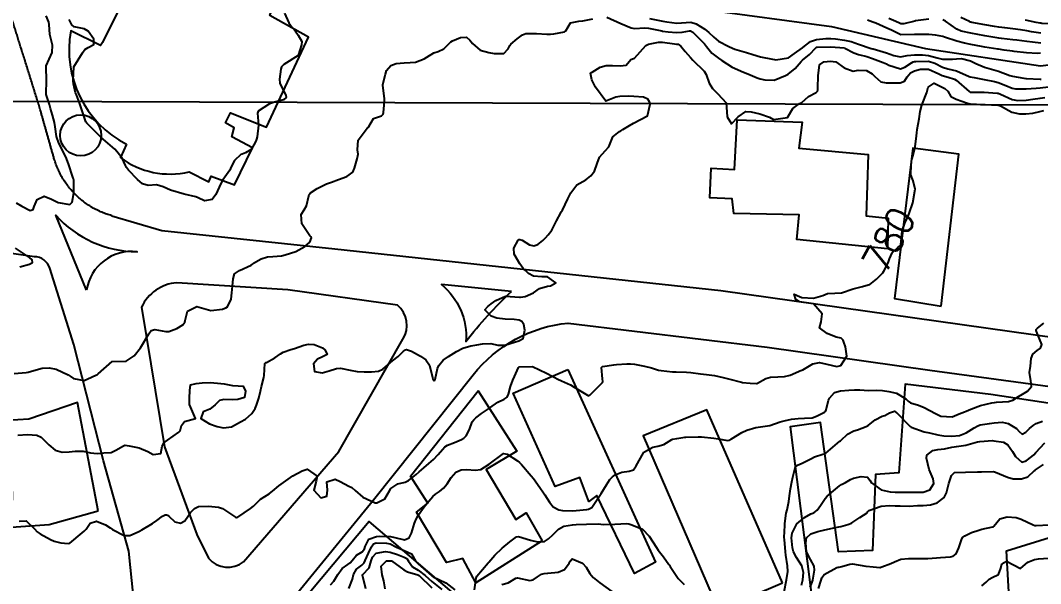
# Model space of a CAD drawing. Header units: metres. Extents: x 307586 to 320046, y 7427249 to 7434250.
# Drawn here: x 319223.3 to 319369, y 7428953.3 to 7429033.7 of the extents above; entities that cross this region are included whole.
import ezdxf
from ezdxf.enums import TextEntityAlignment as Align

# ---------------------------------------------------------------- set-up
doc = ezdxf.new("R2010")
doc.units = ezdxf.units.M
doc.header["$MEASUREMENT"] = 0
doc.linetypes.add('CONTINUO', pattern=[0])
for name, color, linetype in [('Cotas', 45, 'Continuous'), ('Curvas de Nivel 1m', 11, 'Continuous'), ('Curvas de Nivel 5m', 15, 'Continuous'), ('Edificações', 30, 'Continuous'), ('Hidrografia', 140, 'Continuous'), ('TEXTO', 45, 'Continuous'), ('Vias Primárias', 230, 'Continuous')]:
    doc.layers.add(name, color=color, linetype=linetype)
doc.styles.add('Style-STANDARD', font='STANDARD.shx')

msp = doc.modelspace()

# ---------------------------------------------------------------- linework, layer by layer
at = {"layer": 'Curvas de Nivel 1m', "flags": 128}
for points, elevation in [([(319222.4, 7428983.28), (319224.11, 7428983.42), (319224.41, 7428983.47), (319224.91, 7428983.61), (319226.41, 7428984), (319227.42, 7428984.07), (319228.41, 7428983.86), (319230.15, 7428983.05), (319230.4, 7428982.88), (319230.89, 7428982.55), (319232.39, 7428982.24), (319232.93, 7428982.48), (319234.07, 7428983), (319234.3, 7428983.11), (319234.4, 7428983.19), (319236.42, 7428984.97), (319238.34, 7428985.03), (319238.42, 7428985.04), (319239.57, 7428985.8), (319240.45, 7428986.93), (319241.65, 7428988.91), (319241.98, 7428989.41), (319242.48, 7428989.56), (319244.08, 7428989.28), (319244.48, 7428989.28), (319245.65, 7428989.7), (319246.49, 7428990.21), (319246.77, 7428990.57), (319246.83, 7428990.85), (319247.19, 7428992.17), (319248.52, 7428992.83), (319250.52, 7428992.27), (319252.17, 7428992.44), (319252.52, 7428992.59), (319252.65, 7428992.65), (319252.88, 7428992.78), (319253.42, 7428993.89), (319253.49, 7428994.77), (319253.59, 7428995.74), (319253.7, 7428996.77), (319253.87, 7428997.47), (319254.59, 7428997.99), (319256.26, 7428998.74), (319256.46, 7428998.87), (319256.6, 7428998.99), (319257.69, 7428999.63), (319258.61, 7428999.91), (319259.34, 7428999.98), (319260.61, 7429000.07), (319261.1, 7429000.2), (319262.62, 7429000.66), (319263.9, 7429001.38), (319264.64, 7429001.99), (319264.85, 7429002.64), (319264.79, 7429002.78), (319264.65, 7429002.91), (319263.51, 7429004.65), (319263.4, 7429005.94), (319263.83, 7429006.65), (319264.15, 7429007.19), (319264.48, 7429008.64), (319264.53, 7429008.82), (319264.72, 7429009.05), (319265.69, 7429009.67), (319266.74, 7429010.2), (319267.02, 7429010.32), (319267.72, 7429010.6), (319268.75, 7429010.97), (319269.93, 7429011.4), (319270.76, 7429012.02), (319271.02, 7429012.57), (319271.41, 7429013.93), (319271.55, 7429014.56), (319271.43, 7429015.19), (319271.52, 7429016.56), (319272.83, 7429018.28), (319272.97, 7429018.4), (319273.07, 7429018.54), (319273.73, 7429019.66), (319274.86, 7429020.03), (319275.1, 7429020.28), (319275.14, 7429020.52), (319275.28, 7429022.11), (319275.29, 7429022.52), (319275.04, 7429024.39), (319275.05, 7429024.52), (319275.44, 7429026), (319275.58, 7429026.51), (319276.19, 7429027.26), (319276.94, 7429027.5), (319278.11, 7429027.64), (319278.94, 7429027.66), (319279.7, 7429027.71), (319280.95, 7429028.21), (319281.33, 7429028.44), (319282.35, 7429029.04), (319282.97, 7429029.25), (319283.77, 7429029.62), (319284.53, 7429030.4), (319284.76, 7429030.62), (319284.99, 7429030.76), (319286.13, 7429031.25), (319286.99, 7429031.26), (319287.48, 7429030.86), (319287.85, 7429030.37), (319288.97, 7429029.45), (319290.19, 7429029.11), (319290.96, 7429028.97), (319292.33, 7429028.94), (319292.97, 7429029.61), (319293.18, 7429030.1), (319293.34, 7429030.3), (319294.24, 7429031.04), (319295, 7429031.62), (319295.48, 7429031.79), (319297, 7429031.81), (319298.45, 7429031.69), (319299, 7429031.7), (319299.47, 7429031.75), (319301, 7429032.06), (319301.17, 7429032.21), (319301.87, 7429033.35), (319303.02, 7429033.59), (319303.6, 7429033.6), (319305.03, 7429033.91)], 778), ([(319222.7, 7429007.64), (319223.51, 7429007.13), (319224.68, 7429006.55), (319225.12, 7429006.68), (319225.27, 7429007.11), (319225.69, 7429008.12), (319226.71, 7429008.56), (319227.77, 7429008.15), (319228.7, 7429007.68), (319230.37, 7429007.38), (319230.7, 7429007.74), (319230.93, 7429009.05), (319230.92, 7429010.87), (319230.89, 7429011.05), (319230.85, 7429011.16), (319230.75, 7429011.45), (319230.2, 7429013.06), (319229.88, 7429013.95), (319229.36, 7429015.06), (319228.8, 7429016.16), (319228.47, 7429017.08), (319228.25, 7429018.5), (319228.16, 7429019.08), (319227.9, 7429020.13), (319227.62, 7429021.09), (319227.44, 7429021.67), (319227, 7429023.1), (319226.99, 7429023.2), (319227.02, 7429025.1), (319226.97, 7429027.06), (319226.97, 7429027.1), (319227.01, 7429027.18), (319227.84, 7429029.09), (319227.89, 7429030.16), (319227.65, 7429031.09), (319227.53, 7429031.64), (319227.42, 7429033.09), (319227.35, 7429033.44), (319227.01, 7429034.31)], 777), ([(319261.02, 7429034.69), (319261.64, 7429033.31), (319262.12, 7429032.67), (319262.53, 7429032.2), (319262.99, 7429031.59), (319263.47, 7429030.66), (319263.43, 7429030.2), (319262.95, 7429028.66), (319260.94, 7429027.37), (319260.6, 7429027.03), (319260.49, 7429026.69), (319260.32, 7429025.29), (319260.37, 7429024.7), (319260.89, 7429023.63), (319261.23, 7429023.02), (319261.25, 7429022.68), (319260.88, 7429022.32), (319259.58, 7429022), (319258.87, 7429021.75), (319257.28, 7429020.73), (319257.15, 7429020.45), (319257.32, 7429018.73), (319257.13, 7429017.05), (319257.03, 7429016.74), (319256.95, 7429016.59), (319256.81, 7429016.26), (319256.28, 7429015.25), (319255.46, 7429014.75), (319254.95, 7429014.59), (319254.78, 7429014.52), (319253.86, 7429013.68), (319253.41, 7429012.77), (319253.22, 7429012.31), (319252.75, 7429011.64), (319252.14, 7429010.79), (319251.68, 7429009.85), (319251.22, 7429008.8), (319250.71, 7429008.1), (319249.61, 7429007.91), (319248.71, 7429008.33), (319248.35, 7429008.47), (319246.71, 7429008.86), (319244.72, 7429009.44), (319243.7, 7429009.91), (319242.73, 7429010.22), (319241.53, 7429010.12), (319240.73, 7429010.34), (319240.02, 7429010.94), (319238.76, 7429012.31), (319238.47, 7429012.67), (319238.31, 7429012.96), (319237.82, 7429014.01), (319237.1, 7429014.98), (319236.79, 7429015.29), (319234.81, 7429017), (319232.83, 7429018.94), (319232.79, 7429018.98), (319232.77, 7429019.02), (319232.67, 7429019.19), (319232.05, 7429021.03), (319231.75, 7429021.92), (319231.31, 7429023.04), (319231.19, 7429023.35), (319230.9, 7429024.61), (319230.86, 7429025.05), (319230.86, 7429025.1), (319230.93, 7429027.05), (319232.19, 7429029.03), (319232.49, 7429029.5), (319232.96, 7429029.79), (319233.77, 7429030.22), (319233.8, 7429031.01), (319232.99, 7429032.16), (319232.43, 7429032.46), (319231, 7429032.78), (319230.63, 7429033.05), (319230.26, 7429033.81)], 778), ([(319307.03, 7429034.14), (319309.02, 7429033.25), (319310.5, 7429032.61), (319311.01, 7429032.51), (319312.48, 7429032.6), (319313.01, 7429032.58), (319314.88, 7429032.17), (319315, 7429032.14), (319315.8, 7429032.03), (319317, 7429031.94), (319317.82, 7429032.01), (319318.82, 7429032.18), (319319.01, 7429032.17), (319319.31, 7429031.99), (319320.99, 7429030.31), (319321.15, 7429030.14), (319321.29, 7429029.97), (319322.04, 7429029.02), (319322.97, 7429028.27), (319323.48, 7429027.93), (319324.95, 7429027.02), (319326.56, 7429026.28), (319326.94, 7429026.14), (319327.52, 7429025.89), (319328.51, 7429025.46), (319328.93, 7429025.35), (319329.62, 7429025.17), (319330.93, 7429025.13), (319332.57, 7429025.83), (319332.82, 7429025.94), (319332.94, 7429026), (319333.94, 7429026.81), (319334.77, 7429027.8), (319334.86, 7429027.9), (319334.96, 7429027.99), (319335.96, 7429028.81), (319336.89, 7429029.78), (319336.94, 7429029.82), (319336.98, 7429029.84), (319337.05, 7429029.84), (319338.98, 7429029.89), (319340.97, 7429029.74), (319341.01, 7429029.73), (319342.29, 7429029.03), (319342.97, 7429028.82), (319344.16, 7429028.5), (319344.97, 7429028.23), (319346.5, 7429027.66), (319346.96, 7429027.46), (319347.32, 7429027.29), (319348.95, 7429026.78), (319349.59, 7429026.98), (319350.52, 7429027.61), (319350.8, 7429027.77), (319350.96, 7429027.79), (319351.16, 7429027.8), (319352.97, 7429027.84), (319353.85, 7429027.57), (319354.95, 7429026.98), (319355.75, 7429026.74), (319356.95, 7429026.47), (319358.76, 7429025.69), (319358.93, 7429025.62), (319359.47, 7429025.5), (319360.93, 7429025.22), (319362.41, 7429024.95), (319362.93, 7429024.82), (319364, 7429024.38), (319364.92, 7429023.99), (319365.39, 7429023.91), (319366.92, 7429023.91), (319368.33, 7429023.99), (319368.92, 7429024.03), (319370.11, 7429024.19)], 778), ([(319313.15, 7429033.94), (319315.03, 7429033.56), (319315.6, 7429033.46), (319317.02, 7429033.28), (319317.7, 7429033.33), (319319.02, 7429033.44), (319319.81, 7429033.19), (319321.01, 7429032.44), (319321.61, 7429031.96), (319322.3, 7429031.26), (319322.99, 7429030.69), (319324.44, 7429029.93), (319324.98, 7429029.7), (319325.32, 7429029.57), (319326.97, 7429029.1), (319327.89, 7429028.8), (319328.97, 7429028.46), (319330.7, 7429028.12), (319330.97, 7429028.08), (319331.17, 7429028.05), (319332.97, 7429028.32), (319333.83, 7429028.95), (319334.98, 7429029.77), (319335, 7429029.78), (319335.02, 7429029.8), (319336.13, 7429030.65), (319336.99, 7429030.96), (319338.32, 7429031.09), (319339, 7429031.09), (319339.7, 7429031.03), (319340.99, 7429030.85), (319341.92, 7429030.65), (319342.99, 7429030.29), (319344.78, 7429029.68), (319344.98, 7429029.62), (319345.07, 7429029.6), (319346.98, 7429029.05), (319348, 7429028.68), (319348.97, 7429028.46), (319349.94, 7429028.66), (319350.97, 7429028.74), (319352.13, 7429028.75), (319352.97, 7429028.66), (319354.22, 7429028.32), (319354.97, 7429028.16), (319356.39, 7429028.13), (319356.97, 7429028.17), (319357.66, 7429028.22), (319358.97, 7429027.88), (319359.75, 7429027.5), (319360.96, 7429027.01), (319361.61, 7429026.82), (319362.95, 7429026.42), (319364.58, 7429025.8), (319364.94, 7429025.7), (319366.57, 7429025.42), (319366.89, 7429025.37), (319366.93, 7429025.37), (319366.97, 7429025.37), (319368.93, 7429025.27), (319369.04, 7429025.28)], 777), ([(319368.98, 7429028.98), (319368.51, 7429028.93), (319366.98, 7429029.03), (319365.18, 7429029.24), (319364.98, 7429029.27), (319363.76, 7429029.45), (319362.98, 7429029.56), (319362.88, 7429029.57), (319360.99, 7429029.86), (319360.55, 7429029.93), (319358.99, 7429030.24), (319358.11, 7429030.41), (319357, 7429030.7), (319355.26, 7429031.3), (319355.01, 7429031.37), (319353.97, 7429031.57), (319353.01, 7429031.68), (319351.08, 7429031.68), (319351.01, 7429031.67), (319350.96, 7429031.66), (319349.01, 7429031.63), (319347.67, 7429032.3), (319347.02, 7429032.59), (319345.43, 7429033.28), (319345.03, 7429033.43), (319344.28, 7429033.69)], 777), ([(319353.04, 7429033.87), (319351.12, 7429033.61), (319351.03, 7429033.59), (319349.45, 7429033.2), (319349.03, 7429033.21), (319348.71, 7429033.31), (319347.98, 7429033.65), (319347.32, 7429033.94)], 778), ([(319369, 7429030.44), (319367.83, 7429030.58), (319367, 7429030.68), (319365.59, 7429030.84), (319365, 7429030.91), (319363.38, 7429031.09), (319363.01, 7429031.14), (319361.01, 7429031.49), (319359.02, 7429031.83), (319357.63, 7429032.15), (319357.02, 7429032.43), (319355.39, 7429033.56), (319355.03, 7429033.76)], 778), ([(319369.02, 7429031.85), (319367.66, 7429032.05), (319367.02, 7429032.17), (319366.12, 7429032.33), (319365.02, 7429032.47), (319363.88, 7429032.6), (319363.03, 7429032.71), (319362.37, 7429032.81), (319361.03, 7429033.06), (319359.15, 7429033.39), (319359.03, 7429033.42), (319358.96, 7429033.44), (319358.8, 7429033.51), (319357.59, 7429034.09)], 779), ([(319222.96, 7428974.47), (319224.3, 7428974.53), (319225.65, 7428974.45), (319226.29, 7428974.17), (319227.39, 7428973.08), (319228.27, 7428972.29), (319229.28, 7428972.05), (319230.27, 7428972.09), (319231.15, 7428972.16), (319232.27, 7428972.17), (319233.34, 7428971.93), (319234.27, 7428971.85), (319235.22, 7428971.94), (319236.27, 7428972), (319236.92, 7428972.32), (319238.03, 7428972.95), (319238.21, 7428973.03), (319238.28, 7428973.04), (319238.86, 7428972.94), (319240.28, 7428972.66), (319241.51, 7428972.14), (319242.27, 7428971.7), (319243.34, 7428971.82), (319243.54, 7428972.89), (319243.81, 7428973.37), (319244.29, 7428973.73), (319245.95, 7428974.86), (319246.11, 7428975.05), (319246.32, 7428975.85), (319246.76, 7428976.42), (319248.33, 7428976.83), (319247.43, 7428978.84), (319247.46, 7428979.74), (319247.49, 7428980.84), (319247.6, 7428981.63), (319248.39, 7428981.83), (319249.27, 7428981.94), (319250.39, 7428981.99), (319251.47, 7428981.87), (319252.39, 7428981.77), (319253.61, 7428981.55), (319254.39, 7428981.51), (319255.1, 7428981.46), (319255.46, 7428980.74), (319255.29, 7428979.82), (319254.36, 7428979.55), (319253.62, 7428979.52), (319252.36, 7428979.53), (319251.73, 7428979.42), (319251.11, 7428978.8), (319250.35, 7428978.18), (319249.38, 7428977.78), (319249.09, 7428976.82), (319250.32, 7428976.08), (319251.41, 7428975.7), (319252.31, 7428975.5), (319253.43, 7428975.66), (319254.32, 7428976.13), (319254.74, 7428976.34), (319255.47, 7428976.74), (319256.34, 7428977.53), (319256.84, 7428978.24), (319257.04, 7428978.72), (319257.36, 7428979.73), (319257.59, 7428980.72), (319257.71, 7428981.39), (319258.08, 7428982.71), (319258.13, 7428982.99), (319258.23, 7428984.71), (319258.33, 7428984.81), (319258.43, 7428984.85), (319259.64, 7428985.49), (319260.44, 7428986.08), (319260.83, 7428986.31), (319261.91, 7428986.67), (319262.45, 7428986.84), (319263.8, 7428987.3), (319264.46, 7428987.46), (319265.23, 7428987.4), (319266.46, 7428986.91), (319266.83, 7428986.61), (319267.09, 7428985.95), (319266.44, 7428985.64), (319265.74, 7428985.31), (319265.14, 7428984.63), (319265.31, 7428983.53), (319266.41, 7428983.34), (319267.39, 7428983.63), (319268.42, 7428983.98), (319268.99, 7428984.02), (319270.41, 7428983.73), (319271.39, 7428983.53), (319272.41, 7428983.49), (319273.44, 7428983.5), (319274.42, 7428983.6), (319275.06, 7428983.87), (319275.78, 7428984.5), (319276.44, 7428985.07), (319277.23, 7428985.7), (319278.01, 7428986.47), (319278.27, 7428986.65), (319278.45, 7428986.67), (319279.13, 7428986.46), (319280.45, 7428985.73), (319281.19, 7428985.19), (319281.7, 7428984.43), (319282.15, 7428982.68), (319282.19, 7428982.42), (319282.27, 7428982.29), (319282.4, 7428982.27), (319282.5, 7428982.32), (319282.53, 7428982.42), (319282.86, 7428983.98), (319283.05, 7428984.41), (319283.69, 7428985.16), (319284.45, 7428985.68), (319285.56, 7428986.38), (319286.46, 7428986.87), (319287.62, 7428987.2), (319288.46, 7428987.35), (319289.31, 7428987.5), (319290.46, 7428987.53), (319291.47, 7428987.32), (319292.46, 7428987.32), (319293.22, 7428987.54), (319294.47, 7428987.93), (319295.09, 7428988.27), (319295.32, 7428989.44), (319295.17, 7428990.27), (319294.92, 7428990.69), (319294.51, 7428990.89), (319293.82, 7428990.97), (319292.51, 7428991.01), (319291.33, 7428991.14), (319290.51, 7428991.44), (319289.6, 7428992.34), (319290.05, 7428992.82), (319290.54, 7428993.19), (319291.18, 7428993.68), (319292.55, 7428994.3), (319294.55, 7428994.14), (319294.69, 7428994.14), (319295.4, 7428994.27), (319296.56, 7428994.8), (319297.43, 7428995.38), (319298.57, 7428995.72), (319299, 7428995.79), (319299.74, 7428996.22), (319298.58, 7428997.05), (319297.75, 7428997.07), (319296.58, 7428997.16), (319295.85, 7428997.52), (319295.1, 7428998.27), (319294.6, 7428998.91), (319293.83, 7429000.29), (319293.77, 7429001.15), (319294.4, 7429002.28), (319294.52, 7429002.4), (319294.64, 7429002.41), (319294.96, 7429002.28), (319296.02, 7429001.64), (319296.64, 7429001.5), (319297.19, 7429001.69), (319297.9, 7429002.24), (319298.27, 7429002.62), (319298.66, 7429003.05), (319299.17, 7429003.72), (319299.44, 7429004.22), (319299.85, 7429005.05), (319300.45, 7429006.21), (319300.54, 7429006.36), (319300.7, 7429006.59), (319301.45, 7429008.2), (319301.88, 7429009.04), (319302.74, 7429010.18), (319304.02, 7429010.9), (319304.76, 7429011.49), (319305.3, 7429012.15), (319305.68, 7429013.25), (319306, 7429014.14), (319306.8, 7429015.04), (319307.32, 7429015.61), (319307.52, 7429016.12), (319307.91, 7429017.04), (319308.84, 7429017.81), (319309.03, 7429017.92), (319309.34, 7429018.11), (319310.28, 7429018.67), (319310.85, 7429019), (319312.86, 7429020.06), (319313.21, 7429021.73), (319313.14, 7429022.06), (319312.89, 7429022.42), (319312.27, 7429022.7), (319310.89, 7429022.79), (319310.15, 7429022.84), (319308.89, 7429022.81), (319308.31, 7429022.7), (319306.88, 7429022.14), (319305.44, 7429024.15), (319304.92, 7429025.21), (319304.73, 7429026.16), (319304.85, 7429026.24), (319304.93, 7429026.29), (319306.09, 7429027), (319306.95, 7429027.23), (319307.86, 7429027.22), (319308.95, 7429027.17), (319309.78, 7429027.27), (319310.46, 7429028.09), (319310.84, 7429028.22), (319310.97, 7429028.3), (319312.62, 7429030.07), (319312.99, 7429030.27), (319314.44, 7429030.59), (319314.99, 7429030.56), (319316.7, 7429030.31), (319316.99, 7429030.3), (319317.24, 7429030.27), (319317.61, 7429030.01), (319318.22, 7429029.25), (319318.97, 7429028.37), (319319.34, 7429027.99), (319320.94, 7429026.42), (319321.24, 7429025.97), (319321.66, 7429024.7), (319322.12, 7429023.95), (319322.9, 7429023.21), (319324.08, 7429021.93), (319324.18, 7429020.62), (319324.2, 7429019.93), (319324.85, 7429018.92), (319325.79, 7429019.91), (319326.87, 7429020.69), (319327.63, 7429020.64), (319328.87, 7429020.35), (319330.27, 7429019.86), (319330.86, 7429019.52), (319332.86, 7429019.82), (319333.6, 7429021.08), (319334.53, 7429021.8), (319334.78, 7429021.9), (319334.89, 7429021.97), (319335.85, 7429022.83), (319336.91, 7429023.39), (319337.1, 7429023.58), (319337.17, 7429023.78), (319337.19, 7429024.05), (319337.2, 7429025.78), (319337.41, 7429027.32), (319338.02, 7429027.76), (319338.96, 7429027.85), (319339.74, 7429027.74), (319340.95, 7429026.88), (319342.22, 7429026.43), (319342.95, 7429026.55), (319344.11, 7429026.52), (319344.94, 7429026.03), (319345.32, 7429025.68), (319346.18, 7429024.92), (319346.92, 7429024.78), (319348.02, 7429024.74), (319348.92, 7429024.76), (319349.53, 7429025.02), (319349.9, 7429025.62), (319350.38, 7429026.18), (319350.95, 7429026.48), (319351.84, 7429026.71), (319352.95, 7429026.7), (319354.46, 7429026.04), (319354.94, 7429025.82), (319355.8, 7429025.55), (319356.69, 7429025.29), (319356.93, 7429025.14), (319358.79, 7429023.51), (319358.91, 7429023.44), (319359, 7429023.42), (319360.91, 7429023.41), (319362.75, 7429023.3), (319362.91, 7429023.27), (319363.25, 7429023.12), (319364.9, 7429022.39), (319365.71, 7429022.24), (319366.9, 7429022.31), (319367.86, 7429022.44), (319368.9, 7429022.59), (319369.6, 7429022.69)], 779), ([(319223.24, 7428998.48), (319224.59, 7428998.85), (319225.02, 7428999.11), (319224.99, 7428999.5), (319224.6, 7428999.82), (319222.61, 7429001.14)], 777), ([(319267.57, 7428953.07), (319268.05, 7428953.59), (319268.63, 7428954.58), (319269.24, 7428955.41), (319270.08, 7428955.98), (319270.4, 7428956.24), (319270.66, 7428956.55), (319271.32, 7428957.33), (319272.11, 7428957.81), (319272.43, 7428958.22), (319272.54, 7428958.54), (319273.05, 7428959.61), (319274.14, 7428960), (319274.62, 7428960.03), (319276.14, 7428959.98), (319276.79, 7428959.82), (319278.13, 7428959.52), (319278.82, 7428959.78), (319279.15, 7428960.45), (319279.58, 7428961.87), (319279.83, 7428962.45), (319280.17, 7428963.07), (319280.72, 7428963.9), (319281.09, 7428964.43), (319282.21, 7428965.69), (319282.6, 7428966.02), (319283.13, 7428966.41), (319283.71, 7428966.91), (319284.22, 7428967.52), (319284.8, 7428968.39), (319285.47, 7428969.16), (319286.25, 7428969.52), (319287.05, 7428969.56), (319288.25, 7428969.46), (319289.05, 7428969.54), (319290.26, 7428970.33), (319292.28, 7428971.83), (319292.81, 7428971.76), (319294.27, 7428970.8), (319294.56, 7428970.57), (319294.85, 7428970.27), (319296.24, 7428968.67), (319296.58, 7428968.25), (319297.49, 7428966.96), (319298.01, 7428966.23), (319298.21, 7428965.95), (319298.87, 7428964.89), (319299.38, 7428964.21), (319300.19, 7428963.77), (319300.7, 7428963.68), (319302.19, 7428963.65), (319302.68, 7428963.68), (319304.19, 7428963.85), (319304.44, 7428963.9), (319304.89, 7428964.15), (319306.21, 7428966.13), (319307, 7428967.34), (319307.49, 7428968.12), (319307.83, 7428968.52), (319308.24, 7428968.77), (319309.18, 7428969.17), (319310.25, 7428969.31), (319310.84, 7428969.49), (319311.24, 7428970.07), (319312.28, 7428971.95), (319312.33, 7428972.01), (319312.42, 7428972.06), (319313.6, 7428972.74), (319314.3, 7428972.9), (319315.2, 7428973.12), (319316.31, 7428973.84), (319316.42, 7428973.9), (319317.04, 7428974), (319318.16, 7428974.15), (319318.31, 7428974.17), (319320.09, 7428974.2), (319320.32, 7428974.22), (319320.58, 7428974.23), (319322.31, 7428974.04), (319322.94, 7428973.93), (319324.31, 7428973.69), (319324.51, 7428973.72), (319324.86, 7428973.91), (319326.32, 7428974.84), (319327.03, 7428975.18), (319328.33, 7428975.53), (319330.33, 7428975.85), (319331.81, 7428976.36), (319332.34, 7428976.52), (319333.42, 7428976.74), (319334.35, 7428976.85), (319335.27, 7428976.87), (319336.35, 7428976.95), (319336.97, 7428977.15), (319338.12, 7428977.75), (319338.26, 7428977.85), (319338.37, 7428978.08), (319338.7, 7428979.43), (319338.81, 7428979.75), (319339.57, 7428980.56), (319340.39, 7428980.78), (319341.58, 7428980.89), (319342.4, 7428980.95), (319343.16, 7428980.93), (319344.39, 7428980.85), (319345.59, 7428980.86), (319346.39, 7428980.83), (319347.32, 7428980.71), (319348.39, 7428980.43), (319349.73, 7428979.62), (319350.06, 7428979.3), (319350.38, 7428979.08), (319351.53, 7428978.74), (319352.37, 7428978.4), (319353.97, 7428977.56), (319354.36, 7428977.34), (319354.75, 7428977.17), (319356.36, 7428977.06), (319356.68, 7428977.21), (319357.36, 7428977.52), (319358.1, 7428977.78), (319358.37, 7428977.88), (319359.03, 7428978.17), (319360.38, 7428978.7), (319361.99, 7428979.07), (319362.38, 7428979.14), (319362.66, 7428979.18), (319364.38, 7428979.28), (319365.02, 7428979.43), (319365.82, 7428979.99), (319366.4, 7428980.33), (319367.09, 7428980.72), (319367.67, 7428981.4), (319367.6, 7428982.22), (319367.37, 7428983.4), (319367.55, 7428984.29), (319367.64, 7428985.4), (319367.85, 7428986), (319368.47, 7428986.53), (319368.97, 7428986.89), (319369.15, 7428987.38), (319368.5, 7428989.04), (319368.34, 7428989.39), (319368.35, 7428989.54), (319368.51, 7428989.71), (319369.46, 7428990.44)], 781), ([(319332.29, 7428951.82), (319332.58, 7428953.3), (319332.71, 7428953.81), (319332.89, 7428955.01), (319332.84, 7428955.81), (319332.62, 7428957.31), (319332.54, 7428957.82), (319332.39, 7428959.57), (319332.38, 7428959.82), (319332.44, 7428961.54), (319332.46, 7428961.82), (319332.66, 7428963.34), (319332.78, 7428963.81), (319333.02, 7428965), (319333.13, 7428965.81), (319333.27, 7428966.77), (319333.47, 7428967.81), (319333.62, 7428968.44), (319333.92, 7428969.8), (319334.05, 7428970.02), (319334.27, 7428970.15), (319334.93, 7428970.45), (319336.28, 7428971.14), (319336.71, 7428971.34), (319337.9, 7428971.75), (319338.2, 7428971.84), (319338.29, 7428971.89), (319339.3, 7428972.74), (319340.31, 7428973.59), (319340.39, 7428973.64), (319340.48, 7428973.72), (319341.42, 7428974.61), (319342.33, 7428975.06), (319342.82, 7428975.21), (319344.06, 7428975.68), (319344.24, 7428975.77), (319344.34, 7428975.83), (319345.36, 7428976.65), (319346.36, 7428977.17), (319346.74, 7428977.26), (319347.42, 7428977.64), (319348.1, 7428977.9), (319348.36, 7428977.7), (319348.4, 7428977.67), (319348.43, 7428977.63), (319350.33, 7428975.7), (319350.48, 7428975.6), (319352.33, 7428974.95), (319353.13, 7428974.77), (319354.32, 7428974.51), (319355.14, 7428974.37), (319356.32, 7428974.32), (319357.41, 7428974.43), (319358.33, 7428974.79), (319359.49, 7428975.49), (319360.02, 7428975.8), (319360.34, 7428975.92), (319361.69, 7428976.12), (319362.34, 7428976.2), (319363.5, 7428976.29), (319364.34, 7428976.14), (319365.53, 7428975.42), (319365.91, 7428975), (319366.33, 7428974.62), (319366.86, 7428974.88), (319367.38, 7428975.4), (319367.9, 7428975.84), (319368.34, 7428976.12), (319369.25, 7428976.47)], 782), ([(319334.82, 7428953.03), (319335.02, 7428953.79), (319335.14, 7428954.84), (319334.87, 7428955.79), (319334.11, 7428956.98), (319333.69, 7428957.8), (319333.57, 7428958.37), (319333.42, 7428959.81), (319333.49, 7428960.47), (319334.16, 7428961.8), (319335.26, 7428962.7), (319336.18, 7428963.2), (319336.58, 7428963.38), (319337.07, 7428963.76), (319337.53, 7428964.43), (319338.21, 7428965.43), (319338.5, 7428965.75), (319339.42, 7428966.53), (319340.24, 7428967.2), (319340.55, 7428967.41), (319341.14, 7428967.71), (319341.84, 7428968.11), (319342.25, 7428968.3), (319343.37, 7428968.57), (319344.25, 7428968.47), (319344.6, 7428968.03), (319344.85, 7428967.67), (319346.23, 7428966.64), (319347.51, 7428966.35), (319348.22, 7428966.33), (319349.52, 7428966.31), (319350.22, 7428966.32), (319351.5, 7428966.32), (319352.22, 7428966.33), (319353.16, 7428966.64), (319353.72, 7428967.57), (319353.62, 7428968.2), (319353.07, 7428969.57), (319352.67, 7428971.19), (319352.75, 7428971.58), (319353.59, 7428972.27), (319354.3, 7428972.41), (319355.25, 7428972.49), (319356.3, 7428972.72), (319356.99, 7428972.84), (319358.31, 7428973.03), (319359.97, 7428973.49), (319360.31, 7428973.57), (319362.1, 7428973.67), (319362.31, 7428973.66), (319363.7, 7428973.45), (319364.31, 7428973.09), (319364.97, 7428972.1), (319365.37, 7428971.42), (319366.28, 7428970.58), (319366.91, 7428970.78), (319367.72, 7428971.4), (319368.03, 7428971.66), (319368.3, 7428971.97), (319369.58, 7428973.37)], 783), ([(319336.06, 7428952.77), (319336.38, 7428953.46), (319336.46, 7428953.77), (319336.67, 7428955.18), (319336.66, 7428955.76), (319336.11, 7428956.69), (319335.54, 7428957.78), (319335.44, 7428959.09), (319335.57, 7428959.78), (319336.15, 7428960.35), (319337.19, 7428960.72), (319338.15, 7428960.95), (319339.71, 7428961.28), (319340.16, 7428961.35), (319340.46, 7428961.41), (319341.43, 7428961.71), (319341.97, 7428961.9), (319342.17, 7428962.01), (319343.16, 7428962.71), (319344.19, 7428963.37), (319344.32, 7428963.55), (319344.47, 7428963.68), (319346.2, 7428964.34), (319347.42, 7428964.41), (319348.2, 7428964.36), (319348.93, 7428964.35), (319350.2, 7428964.34), (319351.4, 7428964.39), (319352.2, 7428964.43), (319353.27, 7428964.5), (319354.2, 7428964.77), (319355.2, 7428965.55), (319355.55, 7428966.22), (319355.85, 7428967.54), (319356.25, 7428968.71), (319356.66, 7428969.12), (319358.26, 7428969.17), (319359.97, 7428969.2), (319360.26, 7428969.2), (319360.53, 7428969.21), (319362.26, 7428969.26), (319362.53, 7428969.19), (319364.25, 7428968.45), (319365.05, 7428968.22), (319366.25, 7428968.2), (319367.17, 7428968.49), (319368.12, 7428969.39), (319368.19, 7428969.47), (319368.26, 7428969.52), (319369.38, 7428970.27)], 784), ([(319288.15, 7428952.35), (319288.38, 7428954.03), (319288.5, 7428954.34), (319290.09, 7428956.24), (319290.13, 7428956.28), (319290.17, 7428956.32), (319291.07, 7428957.34), (319292.11, 7428958.3), (319293.18, 7428959.24), (319294.14, 7428959.95), (319294.44, 7428959.97), (319296.13, 7428959.48), (319297.14, 7428959.23), (319298.13, 7428959.25), (319298.72, 7428959.63), (319299.34, 7428960.21), (319300.15, 7428961.01), (319300.89, 7428961.46), (319302.16, 7428961.66), (319302.64, 7428961.69), (319304.16, 7428961.76), (319305.81, 7428961.79), (319306.16, 7428961.76), (319306.57, 7428961.72), (319308.16, 7428961.77), (319309.91, 7428961.83), (319310.16, 7428961.79), (319310.6, 7428961.63), (319312.15, 7428961.04), (319313.07, 7428960.05), (319314.12, 7428958.41), (319314.38, 7428958.04), (319315.14, 7428957.06), (319315.91, 7428956.01), (319315.98, 7428955.9), (319316.09, 7428955.68), (319317.21, 7428954), (319318.06, 7428953.13)], 782), ([(319270.21, 7428952.56), (319270.72, 7428953.89), (319270.88, 7428954.55), (319271.31, 7428955.31), (319272.08, 7428955.91), (319272.4, 7428956.22), (319272.55, 7428956.54), (319273.02, 7428957.62), (319273.46, 7428958.53), (319273.71, 7428958.93), (319274.12, 7428959.07), (319275.58, 7428959.04), (319276.12, 7428958.94), (319276.99, 7428958.48), (319278.11, 7428957.99), (319279.16, 7428957.51), (319279.77, 7428956.44), (319279.9, 7428956.26), (319280.09, 7428956.1), (319281.99, 7428954.42), (319282.07, 7428954.35), (319282.26, 7428954.23), (319284.06, 7428953.36), (319285.36, 7428952.38)], 782), ([(319272.64, 7428952.53), (319272.13, 7428954.47), (319272.18, 7428954.54), (319273.1, 7428955.51), (319273.41, 7428956.53), (319273.58, 7428957.04), (319274.1, 7428957.59), (319275.45, 7428957.84), (319276.11, 7428957.77), (319277.15, 7428957.43), (319278.1, 7428957.03), (319278.47, 7428956.83), (319278.72, 7428956.46), (319279.3, 7428955.67), (319280.08, 7428955.18), (319281.1, 7428954.43), (319282.06, 7428953.56), (319283.46, 7428952.41)], 783), ([(319275.4, 7428952.5), (319275.21, 7428953.66), (319274.95, 7428954.51), (319274.82, 7428955.77), (319275.59, 7428956.5), (319276.09, 7428956.53), (319276.28, 7428956.49), (319278.07, 7428955.24), (319278.57, 7428954.96), (319280.07, 7428954.53), (319280.23, 7428954.44), (319282.05, 7428952.65)], 784), ([(319292.06, 7428953.15), (319292.96, 7428953.39), (319294.07, 7428954.03), (319294.27, 7428954.08), (319296.06, 7428953.7), (319296.51, 7428953.8), (319297.13, 7428954.24), (319297.72, 7428954.59), (319298.08, 7428954.7), (319298.63, 7428954.77), (319300.08, 7428954.91), (319300.99, 7428955.28), (319301.66, 7428956.18), (319301.8, 7428956.48), (319302.1, 7428956.78), (319303.56, 7428956.17), (319304.09, 7428955.6), (319304.61, 7428954.69), (319305.07, 7428954.15), (319306.06, 7428953.36), (319307.74, 7428952.11)], 783), ([(319360.6, 7428952.94), (319361.18, 7428953.47), (319361.65, 7428953.89), (319362.08, 7428954.11), (319362.96, 7428954.57), (319363.3, 7428955.45), (319363.46, 7428956.09), (319364.11, 7428956.46), (319366.09, 7428955.41), (319367.17, 7428956.34), (319368.11, 7428956.71), (319368.68, 7428956.82), (319370.12, 7428956.9)], 786)]:
    msp.add_lwpolyline(points, dxfattribs=dict(at, elevation=elevation))
at = {"layer": 'Curvas de Nivel 5m', "flags": 128}
for points, elevation in [([(319374.68, 7429033.68), (319373.28, 7429033.34), (319373.08, 7429033.29), (319373.03, 7429033.28), (319372.97, 7429033.28), (319371.03, 7429033.17), (319369.17, 7429033.25), (319369.03, 7429033.26), (319368.92, 7429033.28), (319368.32, 7429033.4), (319367.24, 7429033.62), (319367.04, 7429033.66), (319366.75, 7429033.71)], 780), ([(319223.11, 7428962.17), (319224.15, 7428962.23), (319225.31, 7428961.1), (319225.68, 7428960.65), (319226.13, 7428960.36), (319227.62, 7428959.57), (319228.12, 7428959.31), (319229.1, 7428959.06), (319230.11, 7428959.01), (319230.37, 7428959.05), (319232.13, 7428960.5), (319232.41, 7428960.74), (319232.68, 7428961.01), (319233.26, 7428961.89), (319234.15, 7428962.19), (319235.47, 7428961.65), (319236.14, 7428961.2), (319236.48, 7428960.97), (319238.13, 7428960.14), (319238.92, 7428960.15), (319240.14, 7428960.66), (319240.33, 7428960.74), (319240.66, 7428960.92), (319242.15, 7428961.83), (319242.8, 7428962.25), (319243.62, 7428962.89), (319243.96, 7428963.09), (319244.16, 7428963.08), (319244.31, 7428963.02), (319244.48, 7428962.88), (319245.36, 7428962.07), (319246.15, 7428961.87), (319246.79, 7428962.21), (319247.23, 7428962.84), (319247.61, 7428963.39), (319248.17, 7428964), (319248.74, 7428964.26), (319250.18, 7428964.32), (319251.58, 7428964.19), (319252.17, 7428963.98), (319254.02, 7428962.76), (319254.16, 7428962.71), (319254.34, 7428962.76), (319256.18, 7428963.99), (319256.6, 7428964.31), (319256.98, 7428964.72), (319257.6, 7428965.31), (319258.2, 7428965.69), (319258.83, 7428966.08), (319259.59, 7428966.7), (319259.92, 7428966.99), (319260.22, 7428967.23), (319262.23, 7428968.66), (319263.54, 7428969.35), (319264.25, 7428969.58), (319265.68, 7428968.62), (319265.52, 7428967.91), (319265.21, 7428966.62), (319266.2, 7428965.5), (319267.04, 7428965.76), (319267.18, 7428966.6), (319267.05, 7428967.78), (319268.23, 7428968.16), (319268.96, 7428967.85), (319270.22, 7428967.17), (319270.61, 7428966.96), (319271.12, 7428966.56), (319272.2, 7428965.62), (319273.94, 7428964.77), (319274.19, 7428964.77), (319275.34, 7428965.36), (319276.02, 7428966.49), (319276.22, 7428966.86), (319277.2, 7428967.51), (319278.23, 7428967.73), (319278.73, 7428967.96), (319279.36, 7428968.46), (319279.84, 7428968.86), (319280.24, 7428969.2), (319280.89, 7428969.8), (319281.61, 7428970.43), (319282.27, 7428971), (319282.98, 7428971.71), (319283.59, 7428972.41), (319283.9, 7428972.79), (319284.29, 7428973.04), (319285.29, 7428973.39), (319286.3, 7428973.82), (319286.64, 7428974.03), (319286.96, 7428974.36), (319287.41, 7428975.27), (319287.82, 7428976.36), (319288.03, 7428976.66), (319288.34, 7428976.93), (319289.14, 7428977.55), (319290.28, 7428978.33), (319290.32, 7428978.36), (319290.35, 7428978.38), (319291.5, 7428979.18), (319292.37, 7428979.61), (319292.79, 7428979.89), (319293, 7428980.29), (319293.3, 7428981.39), (319293.61, 7428982.29), (319293.86, 7428982.84), (319294.43, 7428984.11), (319294.51, 7428984.2), (319296.43, 7428984.25), (319298.42, 7428983.29), (319300.25, 7428982.37), (319300.4, 7428982.29), (319300.59, 7428982.21), (319301.83, 7428981.63), (319302.39, 7428981.33), (319304.3, 7428980.16), (319304.38, 7428980.11), (319304.48, 7428980.06), (319304.63, 7428980.16), (319306.4, 7428981.96), (319306.47, 7428982.06), (319306.48, 7428982.13), (319306.41, 7428982.49), (319306.27, 7428984.13), (319306.43, 7428984.28), (319308.03, 7428984.52), (319308.44, 7428984.56), (319309.89, 7428984.65), (319310.44, 7428984.66), (319310.97, 7428984.61), (319312.44, 7428984.32), (319313.42, 7428984.05), (319314.43, 7428983.74), (319314.79, 7428983.67), (319316.43, 7428983.51), (319316.95, 7428983.48), (319318.42, 7428983.44), (319319.02, 7428983.39), (319320.42, 7428983.21), (319321.25, 7428983.13), (319322.42, 7428982.98), (319323.63, 7428982.71), (319324.41, 7428982.52), (319326.29, 7428982.01), (319326.4, 7428981.98), (319327.5, 7428981.88), (319328.4, 7428981.82), (319328.45, 7428981.83), (319328.54, 7428981.87), (319329.73, 7428982.54), (319330.42, 7428982.74), (319331.47, 7428982.78), (319332.42, 7428982.83), (319333.2, 7428983.03), (319334.43, 7428983.55), (319334.61, 7428983.62), (319335.03, 7428983.79), (319336.44, 7428984.62), (319337.4, 7428984.81), (319338.44, 7428984.61), (319339.9, 7428984.27), (319340.44, 7428984.42), (319341.31, 7428985.72), (319341.12, 7428987.07), (319340.88, 7428987.72), (319340.8, 7428988.03), (319340.49, 7428988.29), (319339.77, 7428988.46), (319338.5, 7428988.97), (319337.42, 7428989.76), (319337.63, 7428990.64), (319337.79, 7428991.76), (319336.54, 7428993.19), (319334.9, 7428993.44), (319334.55, 7428993.49), (319334.02, 7428993.81), (319333.78, 7428994.59), (319334.56, 7428994.24), (319334.87, 7428994.11), (319336.56, 7428994.01), (319337.9, 7428994.42), (319338.56, 7428994.67), (319339.59, 7428994.71), (319340.56, 7428994.77), (319342.21, 7428995.34), (319342.57, 7428995.45), (319342.79, 7428995.48), (319343.54, 7428995.69), (319344.36, 7428995.9), (319344.58, 7428995.99), (319345.55, 7428996.71), (319346.47, 7428997.65), (319346.61, 7428997.86), (319347.2, 7428999.06), (319347.42, 7428999.64), (319347.8, 7429000.47), (319348.64, 7429001.31), (319348.84, 7429001.43), (319349.01, 7429001.63), (319349.14, 7429003.16), (319349.2, 7429003.62), (319349.58, 7429004.72), (319350, 7429005.62), (319350.2, 7429006.12), (319350.72, 7429007.61), (319351.08, 7429009.6), (319350.76, 7429010.78), (319350.45, 7429011.61), (319350.43, 7429011.96), (319350.53, 7429013.61), (319350.58, 7429013.83), (319350.8, 7429014.45), (319351.06, 7429015.61), (319351.25, 7429017.19), (319351.28, 7429017.6), (319351.35, 7429018.11), (319351.64, 7429019.6), (319351.79, 7429020.68), (319352, 7429021.59), (319352.72, 7429023.39), (319352.8, 7429023.58), (319352.92, 7429024.15), (319353.8, 7429024.7), (319354.92, 7429024.15), (319355.29, 7429023.93), (319355.71, 7429023.55), (319356.16, 7429022.79), (319356.9, 7429022.43), (319358.56, 7429021.85), (319358.9, 7429021.77), (319360.72, 7429021.67), (319360.89, 7429021.66), (319361.07, 7429021.66), (319362.89, 7429021.58), (319363.26, 7429021.46), (319364.88, 7429020.59), (319365.97, 7429020.33), (319366.88, 7429020.33), (319367.85, 7429020.43), (319368.88, 7429020.68), (319369.45, 7429020.82)], 780), ([(319337.26, 7428952.56), (319337.63, 7428953.75), (319337.74, 7428954.09), (319338.08, 7428954.54), (319339.9, 7428955.54), (319340.09, 7428955.59), (319340.2, 7428955.61), (319340.61, 7428955.71), (319341.76, 7428956.04), (319342.1, 7428956.06), (319344.02, 7428955.75), (319344.09, 7428955.74), (319345.07, 7428955.67), (319346.02, 7428955.58), (319346.09, 7428955.58), (319346.15, 7428955.59), (319346.31, 7428955.65), (319347.61, 7428956.12), (319348.1, 7428956.36), (319349, 7428956.73), (319350.11, 7428956.85), (319350.85, 7428956.85), (319352.11, 7428956.85), (319352.85, 7428956.83), (319354.11, 7428956.93), (319354.67, 7428956.99), (319356.12, 7428957.08), (319356.49, 7428957.16), (319356.92, 7428957.52), (319357.28, 7428958.37), (319357.66, 7428959.51), (319357.84, 7428959.82), (319358.15, 7428960.09), (319359.12, 7428960.54), (319360.16, 7428960.91), (319360.59, 7428961.05), (319362.17, 7428961.36), (319362.23, 7428961.4), (319362.29, 7428961.46), (319363.14, 7428962.49), (319364.19, 7428962.8), (319365.47, 7428962.7), (319366.18, 7428962.47), (319367.91, 7428961.66), (319368.17, 7428961.56), (319368.33, 7428961.55), (319370.18, 7428961.63)], 785)]:
    msp.add_lwpolyline(points, dxfattribs=dict(at, elevation=elevation))
at = {"layer": 'Edificações'}
msp.add_lwpolyline([(319238.44, 7429016), (319237.58, 7429014.08, 0.2203), (319247.41, 7429012.05), (319250.21, 7429010.63), (319250.53, 7429011.45), (319253.9, 7429010.19), (319256.46, 7429015.5), (319253.5, 7429017.04), (319253.82, 7429018.34), (319252.6, 7429019.03), (319253.33, 7429020.49), (319258.45, 7429018.42), (319264.43, 7429031.26), (319258.91, 7429034.38), (319259.52, 7429036.1), (319253.66, 7429040.07), (319247.86, 7429042.04), (319247.1, 7429040.13), (319241.1, 7429042.87), (319235.04, 7429030.51), (319234.73, 7429030.11), (319230.52, 7429032.2, 0.331104)], format="xyb", close=True, dxfattribs=at)
for points in [[(319347.13, 7429001.04), (319334.19, 7429002.37), (319334.5, 7429005.92), (319325.17, 7429006.12), (319324.92, 7429008.2), (319321.77, 7429008.36), (319321.93, 7429012.57), (319325.28, 7429012.37), (319325.63, 7429019.47), (319334.92, 7429019.15), (319334.46, 7429015.45), (319344.37, 7429014.55), (319344.06, 7429005.77), (319347.21, 7429005.44), (319347.13, 7429001.04)], [(319354.79, 7428992.87), (319357.29, 7429014.56), (319350.74, 7429015.44), (319348.12, 7428993.98), (319354.79, 7428992.87)], [(319301.49, 7428983.81), (319313.97, 7428956.31), (319310.99, 7428954.68), (319305.59, 7428965.86), (319304.47, 7428964.97), (319303.18, 7428968.43), (319299.64, 7428967.14), (319293.67, 7428980.43), (319301.49, 7428983.81)], [(319391.33, 7428956.9), (319391.16, 7428975.82), (319361.87, 7428980.24), (319349.65, 7428981.74), (319348.73, 7428969.07), (319345.4, 7428968.82), (319344.98, 7428957.98), (319340.14, 7428957.82), (319337.55, 7428976.24), (319333.21, 7428975.66), (319338.05, 7428937.26), (319364.68, 7428947.84), (319364.1, 7428957.96), (319371.61, 7428960.29), (319382.13, 7428962.89), (319383.55, 7428963.14), (319384.97, 7428954.55), (319391.33, 7428956.9)], [(319297.79, 7428959.36), (319288.33, 7428953.39), (319286.46, 7428956.83), (319284.14, 7428956.29), (319279.86, 7428963.47), (319281.48, 7428964.75), (319279.01, 7428968.6), (319288.66, 7428980.8), (319294.18, 7428972.19), (319289.79, 7428969.53), (319294.03, 7428962.39), (319295.51, 7428963.37), (319297.79, 7428959.36)], [(319234.39, 7428963.63), (319231.48, 7428979.14), (319224.52, 7428976.76), (319210.34, 7428975.88), (319209.86, 7428971.78), (319207.84, 7428971.78), (319207.68, 7428965.45), (319222.12, 7428966.43), (319222.02, 7428961.3), (319227.42, 7428961.71), (319234.39, 7428963.63)], [(319332.1, 7428953.39), (319321.31, 7428978.07), (319312.22, 7428974.38), (319323, 7428949.46), (319332.1, 7428953.39)], [(319284.95, 7428952.04), (319273.1, 7428962.11), (319264.56, 7428951.91), (319276.63, 7428943.14), (319284.95, 7428952.04)]]:
    msp.add_lwpolyline(points, dxfattribs=at)
msp.add_circle((319231.92, 7429017.26), 2.93, dxfattribs=at)
at = {"layer": 'Hidrografia'}
msp.add_lwpolyline([(319320.69, 7429035.3), (319339.14, 7429032.8), (319352.56, 7429029.68), (319368.95, 7429027.19), (319384.87, 7429029.21), (319401.44, 7429032.18), (319410.82, 7429034.68)], dxfattribs=at)
at = {"layer": 'TEXTO', "linetype": 'CONTINUO'}
msp.add_polyline3d([(319081.6, 7429022.6, 0), (319708.82, 7429020.48, 0)], dxfattribs=at)
at = {"layer": 'Vias Primárias'}
for points in [[(319236.35, 7429005.79), (319243.51, 7429003.69), (319268.2, 7429001.08), (319323.31, 7428995.1), (319392.24, 7428985.42), (319464.55, 7428974.83), (319513.69, 7428967.92, 0.176635), (319523.05, 7428969.91), (319554.11, 7428997), (319565.13, 7429006.5), (319567.12, 7429009.11), (319567.89, 7429012.8), (319568.66, 7429015.87, -0.25379), (319575.43, 7429023.25, -0.129803), (319585.88, 7429024.02), (319622.65, 7429021.87)], [(319236.35, 7429005.79), (319243.51, 7429003.69), (319268.2, 7429001.08), (319323.31, 7428995.1), (319392.24, 7428985.42), (319464.55, 7428974.83), (319513.69, 7428967.92, 0.176635), (319523.05, 7428969.91), (319554.11, 7428997), (319565.13, 7429006.5), (319567.12, 7429009.11), (319567.89, 7429012.8), (319568.66, 7429015.87, -0.25379), (319575.43, 7429023.25, -0.129803), (319585.88, 7429024.02), (319622.65, 7429021.87)], [(319136.88, 7428826.26), (319153.55, 7428838.92), (319161, 7428846.65), (319173.67, 7428858.05), (319189.95, 7428870.49), (319203.12, 7428886.59), (319214.57, 7428901.81), (319223.51, 7428914.15), (319233.73, 7428927.87), (319237.62, 7428933.39, 0.202258), (319240.12, 7428944.83), (319238.79, 7428957.88), (319235.19, 7428970.77), (319230.96, 7428987.38), (319227.52, 7428998.28, 0.321187), (319225.3, 7428999.94), (319215.19, 7429001.38), (319198.3, 7429003.83), (319180.8, 7429005.9), (319159.13, 7429008.4), (319136.13, 7429011.23)], [(319136.88, 7428826.26), (319153.55, 7428838.92), (319161, 7428846.65), (319173.67, 7428858.05), (319189.95, 7428870.49), (319203.12, 7428886.59), (319214.57, 7428901.81), (319223.51, 7428914.15), (319233.73, 7428927.87), (319237.62, 7428933.39, 0.202258), (319240.12, 7428944.83), (319238.79, 7428957.88), (319235.19, 7428970.77), (319230.96, 7428987.38), (319227.52, 7428998.28, 0.321187), (319225.3, 7428999.94), (319215.19, 7429001.38), (319198.3, 7429003.83), (319180.8, 7429005.9), (319159.13, 7429008.4), (319136.13, 7429011.23)], [(319232.76, 7428995.14), (319228.35, 7429005.86, 0.211198), (319239.96, 7429000.65, 0.404099), (319232.76, 7428995.14, 1.637342)], [(319232.76, 7428995.14), (319228.35, 7429005.86, 0.211198), (319239.96, 7429000.65, 0.404099), (319232.76, 7428995.14, 1.637342)], [(319293.44, 7428994.99), (319283.41, 7428995.96, -0.248937), (319286.91, 7428987.82, -0.039082), (319293.44, 7428994.99, -0.349863)], [(319293.44, 7428994.99), (319283.41, 7428995.96, -0.248937), (319286.91, 7428987.82, -0.039082), (319293.44, 7428994.99, -0.349863)]]:
    msp.add_lwpolyline(points, format="xyb", dxfattribs=at)
msp.add_lwpolyline([(319255.17, 7428956.37), (319268.77, 7428972.12), (319277.93, 7428988.15, 0.376135), (319277.15, 7428993.02), (319261.48, 7428995.2), (319245.62, 7428996.2, 0.274322), (319240.61, 7428992.72), (319243.9, 7428972.81), (319248.48, 7428960.25), (319250.18, 7428956.87, 0.39936)], format="xyb", close=True, dxfattribs=at)
msp.add_lwpolyline([(319255.17, 7428956.37), (319268.77, 7428972.12), (319277.93, 7428988.15, 0.376135), (319277.15, 7428993.02), (319261.48, 7428995.2), (319245.62, 7428996.2, 0.274322), (319240.61, 7428992.72), (319243.9, 7428972.81), (319248.48, 7428960.25), (319250.18, 7428956.87, 0.39936)], format="xyb", close=True, dxfattribs=at)
at = {"layer": 'Vias Primárias', "elevation": 800.86}
msp.add_lwpolyline([(319139.93, 7428817.81, -0.08602), (319146.5, 7428824), (319158.87, 7428833.81), (319171.85, 7428849.03), (319189.93, 7428864.63), (319202.38, 7428875.38), (319215.6, 7428892.07), (319227.96, 7428907.76), (319245.82, 7428930.41), (319258.42, 7428946.49), (319273.73, 7428965.2), (319287.95, 7428983.07, -0.202369), (319301.54, 7428990.47), (319329.91, 7428987), (319353.17, 7428983.75), (319378.75, 7428980.28)], format="xyb", dxfattribs=at)
msp.add_lwpolyline([(319139.93, 7428817.81, -0.08602), (319146.5, 7428824), (319158.87, 7428833.81), (319171.85, 7428849.03), (319189.93, 7428864.63), (319202.38, 7428875.38), (319215.6, 7428892.07), (319227.96, 7428907.76), (319245.82, 7428930.41), (319258.42, 7428946.49), (319273.73, 7428965.2), (319287.95, 7428983.07, -0.202369), (319301.54, 7428990.47), (319329.91, 7428987), (319353.17, 7428983.75), (319378.75, 7428980.28)], format="xyb", dxfattribs=at)
at = {"layer": 'Vias Primárias'}
msp.add_rational_spline([(319236.35, 7429005.79), (319229.91, 7429007.6), (319228.1, 7429014.03), (319227.1, 7429017.55), (319226.11, 7429021.07), (319224.08, 7429027.55), (319222.05, 7429034.03), (319220.42, 7429039.61), (319218.8, 7429045.2), (319216.65, 7429052.22), (319214.5, 7429059.24), (319211.88, 7429067.3), (319209.25, 7429075.36), (319207.1, 7429082.79), (319204.95, 7429090.22), (319202.39, 7429098.79), (319199.83, 7429107.37), (319197.49, 7429115.1), (319195.15, 7429122.83), (319193.57, 7429126.19), (319191.99, 7429129.55), (319189.9, 7429134.48), (319187.81, 7429139.42), (319184.43, 7429146.6), (319181.05, 7429153.78), (319174.96, 7429165.31), (319168.88, 7429176.84), (319167.58, 7429182.12), (319166.28, 7429187.41), (319164.57, 7429192.83), (319162.86, 7429198.25), (319160.58, 7429204.17), (319158.31, 7429210.09), (319156.63, 7429214.98), (319154.94, 7429219.88), (319154, 7429224.43), (319153.06, 7429228.97), (319152.98, 7429233.55), (319152.9, 7429238.13), (319154.64, 7429248.65), (319165.2, 7429247.15), (319169.46, 7429246.79), (319173.72, 7429246.43), (319184.2, 7429245.62), (319194.5, 7429247.75), (319198.58, 7429249.38), (319202.67, 7429251), (319208.08, 7429252.97), (319213.5, 7429254.94), (319221.02, 7429259.45), (319228.54, 7429263.96), (319231.9, 7429266.45), (319235.25, 7429268.93), (319236.36, 7429263.52), (319237.46, 7429258.11), (319238.29, 7429255.31), (319239.12, 7429252.51), (319239.39, 7429250.46, 2.61), (319239.67, 7429248.41, 5.21)], [1, 0.872335858669, 1, 1, 1, 1, 1, 1, 1, 1, 1, 1, 1, 1, 1, 1, 1, 1, 1, 1, 1, 1, 1, 1, 1, 1, 1, 1, 1, 1, 1, 1, 1, 1, 1, 1, 1, 1, 1, 0.715144370845, 1, 1, 1, 0.990134877931, 1, 1, 1, 1, 1, 1, 1, 1, 1, 1, 1, 1, 1, 1, 1], degree=2, knots=[0, 0, 0, 1.021673, 1.021673, 2.021673, 2.021673, 3.021673, 3.021673, 4.021673, 4.021673, 5.021673, 5.021673, 6.021673, 6.021673, 7.021673, 7.021673, 8.021673, 8.021673, 9.021673, 9.021673, 10.021673, 10.021673, 11.021673, 11.021673, 12.021673, 12.021673, 13.021673, 13.021673, 14.021673, 14.021673, 15.021673, 15.021673, 16.021673, 16.021673, 17.021673, 17.021673, 18.021673, 18.021673, 19.021673, 19.021673, 20.569604, 20.569604, 21.569604, 21.569604, 21.850765, 21.850765, 22.850765, 22.850765, 23.850765, 23.850765, 24.850765, 24.850765, 25.850765, 25.850765, 26.850765, 26.850765, 27.850765, 27.850765, 28.850765, 28.850765, 28.850765], dxfattribs=at)
msp.add_rational_spline([(319236.35, 7429005.79), (319229.91, 7429007.6), (319228.1, 7429014.03), (319227.1, 7429017.55), (319226.11, 7429021.07), (319224.08, 7429027.55), (319222.05, 7429034.03), (319220.42, 7429039.61), (319218.8, 7429045.2), (319216.65, 7429052.22), (319214.5, 7429059.24), (319211.88, 7429067.3), (319209.25, 7429075.36), (319207.1, 7429082.79), (319204.95, 7429090.22), (319202.39, 7429098.79), (319199.83, 7429107.37), (319197.49, 7429115.1), (319195.15, 7429122.83), (319193.57, 7429126.19), (319191.99, 7429129.55), (319189.9, 7429134.48), (319187.81, 7429139.42), (319184.43, 7429146.6), (319181.05, 7429153.78), (319174.96, 7429165.31), (319168.88, 7429176.84), (319167.58, 7429182.12), (319166.28, 7429187.41), (319164.57, 7429192.83), (319162.86, 7429198.25), (319160.58, 7429204.17), (319158.31, 7429210.09), (319156.63, 7429214.98), (319154.94, 7429219.88), (319154, 7429224.43), (319153.06, 7429228.97), (319152.98, 7429233.55), (319152.9, 7429238.13), (319154.64, 7429248.65), (319165.2, 7429247.15), (319169.46, 7429246.79), (319173.72, 7429246.43), (319184.2, 7429245.62), (319194.5, 7429247.75), (319198.58, 7429249.38), (319202.67, 7429251), (319208.08, 7429252.97), (319213.5, 7429254.94), (319221.02, 7429259.45), (319228.54, 7429263.96), (319231.9, 7429266.45), (319235.25, 7429268.93), (319236.36, 7429263.52), (319237.46, 7429258.11), (319238.29, 7429255.31), (319239.12, 7429252.51), (319239.39, 7429250.46, 2.61), (319239.67, 7429248.41, 5.21)], [1, 0.872335858669, 1, 1, 1, 1, 1, 1, 1, 1, 1, 1, 1, 1, 1, 1, 1, 1, 1, 1, 1, 1, 1, 1, 1, 1, 1, 1, 1, 1, 1, 1, 1, 1, 1, 1, 1, 1, 1, 0.715144370845, 1, 1, 1, 0.990134877931, 1, 1, 1, 1, 1, 1, 1, 1, 1, 1, 1, 1, 1, 1, 1], degree=2, knots=[0, 0, 0, 1.021673, 1.021673, 2.021673, 2.021673, 3.021673, 3.021673, 4.021673, 4.021673, 5.021673, 5.021673, 6.021673, 6.021673, 7.021673, 7.021673, 8.021673, 8.021673, 9.021673, 9.021673, 10.021673, 10.021673, 11.021673, 11.021673, 12.021673, 12.021673, 13.021673, 13.021673, 14.021673, 14.021673, 15.021673, 15.021673, 16.021673, 16.021673, 17.021673, 17.021673, 18.021673, 18.021673, 19.021673, 19.021673, 20.569604, 20.569604, 21.569604, 21.569604, 21.850765, 21.850765, 22.850765, 22.850765, 23.850765, 23.850765, 24.850765, 24.850765, 25.850765, 25.850765, 26.850765, 26.850765, 27.850765, 27.850765, 28.850765, 28.850765, 28.850765], dxfattribs=at)

# ---------------------------------------------------------------- texts
at = {"layer": 'Cotas', "style": 'Style-STANDARD'}
msp.add_text('780', height=4, rotation=61.1457, dxfattribs=at).set_placement((319347.31, 7429002.36, 780), align=Align.MIDDLE_CENTER)

doc.saveas('drawing.dxf')
